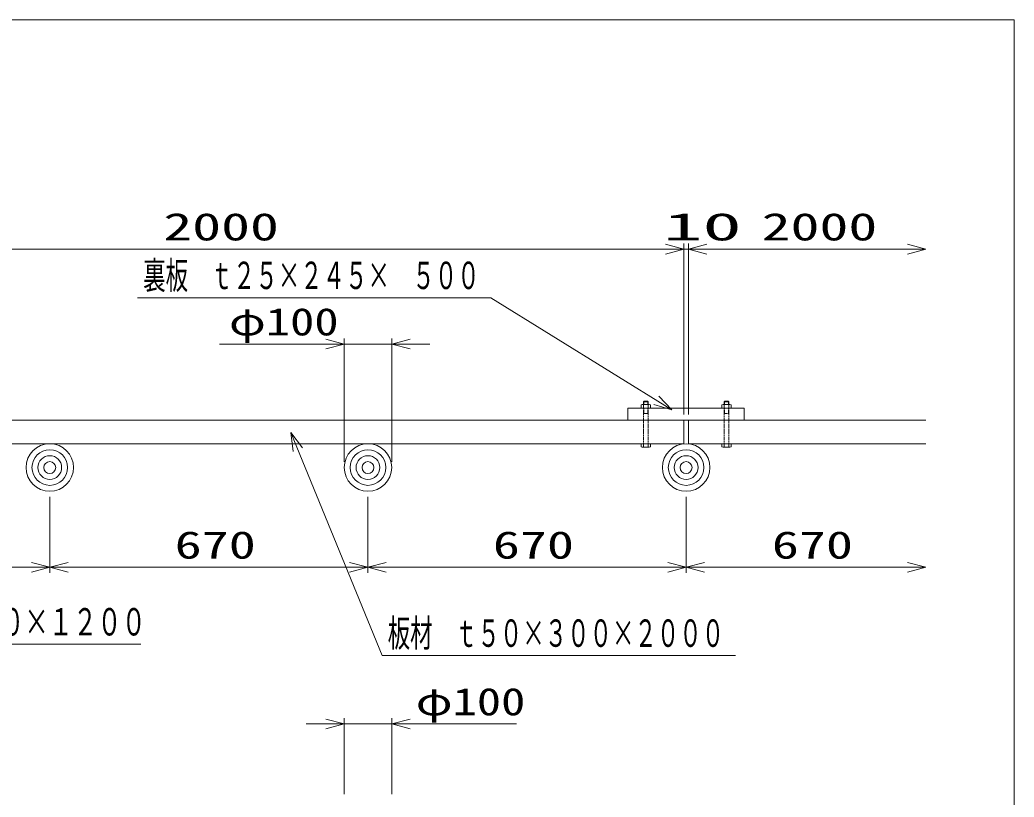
# Model space of a CAD drawing. Units: millimetres, scale not verified. Extents: x -2720 to 2720, y -1800 to 1800.
# Drawn here: x 626 to 2720, y 163 to 1800 of the extents above; entities that cross this region are included whole.
import ezdxf
from ezdxf.enums import TextEntityAlignment as Align

# ---------------------------------------------------------------- set-up
doc = ezdxf.new("R2010")
doc.units = ezdxf.units.MM
doc.header["$LTSCALE"] = 10
doc.linetypes.add('DASHED3', pattern=[4, 3, -1])
for name, color, linetype, lineweight in [('0-0_0', 2, 'Continuous', 9), ('0-1_LAYER0002', 4, 'Continuous', 9), ('0-2_LAYER0014', 7, 'Continuous', 9)]:
    doc.layers.add(name, color=color, linetype=linetype, lineweight=lineweight)
doc.styles.add('ＭＳ ゴシック', font='')
doc.styles.get('ＭＳ ゴシック').set_extended_font_data('MS Gothic')

# ---------------------------------------------------------------- blocks, each defined once
blk = doc.blocks.new('GROUP_11')
at = {"layer": '0-0_0', "linetype": 'DASHED3'}
for p, q in [((19893.5, 8473.5), (19893.5, 9223.5)), ((19901.6, 9113.5), (19901.6, 9223.5)), ((19985.4, 9113.5), (19985.4, 9223.5)), ((19993.5, 8473.5), (19993.5, 9223.5)), ((19893.5, 9099.4), (19901.6, 9113.5)), ((19893.5, 9113.5), (19993.5, 9113.5)), ((19993.5, 9099.4), (19985.4, 9113.5))]:
    blk.add_line(p, q, dxfattribs=at)
blk = doc.blocks.new('GROUP_12')
at = {"layer": '0-0_0', "color": 3}
for p, q in [((19845.5, 9223.5), (19845.5, 9294.5)), ((19845.5, 9223.5), (20041.5, 9223.5)), ((19870, 9303.5), (20017, 9303.5)), ((19894.6, 9294.5), (19894.6, 9223.5)), ((19992.4, 9223.5), (19992.4, 9294.5)), ((20041.5, 9223.5), (20041.5, 9294.5))]:
    blk.add_line(p, q, dxfattribs=at)
for centre, radius, start, end in [((19870, 9265.4), 38.1, 49.92558, 130.07442), ((19943.5, 9165.3), 138.2, 69.26918, 110.73082), ((20017, 9265.4), 38.1, 49.92558, 130.07442)]:
    blk.add_arc(centre, radius, start, end, dxfattribs=at)
blk = doc.blocks.new('GROUP_13')
at = {"layer": '0-0_0', "color": 3}
for p, q in [((19893.5, 9358.5), (19908.5, 9373.5)), ((19893.5, 9358.5), (19993.5, 9358.5)), ((19893.5, 9303.5), (19893.5, 9358.5)), ((19901.6, 9303.5), (19901.6, 9366.6)), ((19908.5, 9373.5), (19978.5, 9373.5)), ((19993.5, 9358.5), (19978.5, 9373.5)), ((19985.4, 9303.5), (19985.4, 9366.6)), ((19993.5, 9303.5), (19993.5, 9358.5)), ((19845.5, 8473.5), (19845.5, 8412.4)), ((19845.5, 8473.5), (20041.5, 8473.5)), ((19870, 8403.5), (20017, 8403.5)), ((19894.6, 8473.5), (19894.6, 8412.4)), ((19992.4, 8473.5), (19992.4, 8412.4)), ((20041.5, 8473.5), (20041.5, 8412.4))]:
    blk.add_line(p, q, dxfattribs=at)
for centre, radius, start, end in [((19870, 8441.6), 38.1, 229.92558, 310.07442), ((19943.5, 8541.7), 138.2, 249.26918, 290.73082), ((20017, 8441.6), 38.1, 229.92558, 310.07442)]:
    blk.add_arc(centre, radius, start, end, dxfattribs=at)
blk = doc.blocks.new('GROUP_14')
at = {"layer": '0-0_0', "linetype": 'DASHED3'}
for p, q in [((21593.5, 8473.5), (21593.5, 9223.5)), ((21601.6, 9113.5), (21601.6, 9223.5)), ((21685.4, 9113.5), (21685.4, 9223.5)), ((21693.5, 8473.5), (21693.5, 9223.5)), ((21693.5, 9113.5), (21593.5, 9113.5)), ((21593.5, 9099.4), (21601.6, 9113.5)), ((21693.5, 9099.4), (21685.4, 9113.5))]:
    blk.add_line(p, q, dxfattribs=at)
blk = doc.blocks.new('GROUP_15')
at = {"layer": '0-0_0', "color": 3}
for p, q in [((21545.5, 9223.5), (21545.5, 9294.5)), ((21741.5, 9223.5), (21545.5, 9223.5)), ((21717, 9303.5), (21570, 9303.5)), ((21594.6, 9223.5), (21594.6, 9294.5)), ((21692.4, 9294.5), (21692.4, 9223.5)), ((21741.5, 9223.5), (21741.5, 9294.5))]:
    blk.add_line(p, q, dxfattribs=at)
for centre, radius, start, end in [((21570, 9265.4), 38.1, 49.92558, 130.07442), ((21643.5, 9165.3), 138.2, 69.26918, 110.73082), ((21717, 9265.4), 38.1, 49.92558, 130.07442)]:
    blk.add_arc(centre, radius, start, end, dxfattribs=at)
blk = doc.blocks.new('GROUP_16')
at = {"layer": '0-0_0', "color": 3}
for p, q in [((21593.5, 9358.5), (21608.5, 9373.5)), ((21693.5, 9358.5), (21593.5, 9358.5)), ((21593.5, 9303.5), (21593.5, 9358.5)), ((21601.6, 9303.5), (21601.6, 9366.6)), ((21678.5, 9373.5), (21608.5, 9373.5)), ((21693.5, 9358.5), (21678.5, 9373.5)), ((21685.4, 9303.5), (21685.4, 9366.6)), ((21693.5, 9303.5), (21693.5, 9358.5)), ((21741.5, 8473.5), (21545.5, 8473.5)), ((21545.5, 8473.5), (21545.5, 8412.4)), ((21717, 8403.5), (21570, 8403.5)), ((21594.6, 8473.5), (21594.6, 8412.4)), ((21692.4, 8473.5), (21692.4, 8412.4)), ((21741.5, 8473.5), (21741.5, 8412.4))]:
    blk.add_line(p, q, dxfattribs=at)
for centre, radius, start, end in [((21570, 8441.6), 38.1, 229.92558, 310.07442), ((21643.5, 8541.7), 138.2, 249.26918, 290.73082), ((21717, 8441.6), 38.1, 229.92558, 310.07442)]:
    blk.add_arc(centre, radius, start, end, dxfattribs=at)
blk = doc.blocks.new('_OPEN30')
at = {"layer": '0-0_0', "color": 4}
for q in [(-9.659, 2.588), (-9.659, -2.588)]:
    blk.add_line((0, 0), q, dxfattribs=at)
blk = doc.blocks.new('GROUP_23')
at = {"layer": '0-1_LAYER0002'}
for p, q in [((743.5, 12573.5), (20743.5, 12573.5)), ((20743.5, 9093.5), (20743.5, 12693.5)), ((20743.5, 12573.5), (20843.5, 12573.5)), ((20843.5, 9093.5), (20843.5, 12693.5)), ((20843.5, 12573.5), (25843.5, 12573.5))]:
    blk.add_line(p, q, dxfattribs=at)
at = {"layer": '0-1_LAYER0002', "xscale": 39.99997, "yscale": 40.00011}
for p in [(20743.5, 12573.5), (25843.5, 12573.5)]:
    blk.add_blockref('_OPEN30', p, dxfattribs=at)
at = {"layer": '0-1_LAYER0002', "xscale": 39.99997, "yscale": 40.00011, "rotation": 180}
blk.add_blockref('_OPEN30', (20843.5, 12573.5), dxfattribs=at)
at = {"layer": '0-1_LAYER0002', "style": 'ＭＳ ゴシック'}
for s, width, p in [('2000', 1.55, (9783.5, 12582.4)), ('10', 2.1, (20313.5, 12582.4)), ('2000', 1.55, (22383.5, 12582.4))]:
    blk.add_text(s, height=577.3, dxfattribs=dict(at, width=width)).set_placement(p, align=Align.BOTTOM_LEFT)
blk = doc.blocks.new('GROUP_24')
at = {"layer": '0-1_LAYER0002'}
for p, q in [((7393.5, 7353.5), (7393.5, 5753.5)), ((14093.5, 7353.5), (14093.5, 5753.5)), ((20793.5, 7353.5), (20793.5, 5753.5)), ((693.5, 5873.5), (7393.5, 5873.5)), ((7393.5, 5873.5), (14093.5, 5873.5)), ((14093.5, 5873.5), (20793.5, 5873.5)), ((20793.5, 5873.5), (25843.5, 5873.5))]:
    blk.add_line(p, q, dxfattribs=at)
at = {"layer": '0-1_LAYER0002', "xscale": 39.99997, "yscale": 40.00011}
for p in [(7393.5, 5873.5), (14093.5, 5873.5), (20793.5, 5873.5), (25843.5, 5873.5)]:
    blk.add_blockref('_OPEN30', p, dxfattribs=at)
at = {"layer": '0-1_LAYER0002', "xscale": 39.99997, "yscale": 40.00011, "rotation": 180}
for p in [(7393.5, 5873.5), (14093.5, 5873.5), (20793.5, 5873.5)]:
    blk.add_blockref('_OPEN30', p, dxfattribs=at)
at = {"layer": '0-1_LAYER0002', "style": 'ＭＳ ゴシック', "width": 1.45}
for p in [(10023.5, 5882.4), (16723.5, 5882.4), (22598.5, 5882.4)]:
    blk.add_text('670', height=577.3, dxfattribs=at).set_placement(p, align=Align.BOTTOM_LEFT)
blk = doc.blocks.new('GROUP_43')
at = {"layer": '0-0_0', "color": 4}
for p, q in [((1019.8, 7812.8), (3792.5, 4254.6)), ((3792.5, 4254.6), (9312.5, 4254.6))]:
    blk.add_line(p, q, dxfattribs=at)
at = {"layer": '0-0_0', "xscale": 39.99997, "yscale": 40.00011, "rotation": 127.92646}
blk.add_blockref('_OPEN30', (1019.8, 7812.8), dxfattribs=at)
at = {"layer": '0-0_0', "color": 4, "style": 'ＭＳ ゴシック', "width": 0.65}
blk.add_text('杭\u3000φ１００×１２００', height=577.3, dxfattribs=at).set_placement((3912.5, 4263.6), align=Align.BOTTOM_LEFT)
blk = doc.blocks.new('DA_IMAGEDIMGROUP_6')
at = {"layer": '0-1_LAYER0002'}
for p, q in [((13593.5, 8093.5), (13593.5, 10693.5)), ((14593.5, 8093.5), (14593.5, 10693.5)), ((10967.1, 10573.5), (13593.5, 10573.5)), ((13593.5, 10573.5), (14593.5, 10573.5)), ((15393.5, 10573.5), (14593.5, 10573.5))]:
    blk.add_line(p, q, dxfattribs=at)
at = {"layer": '0-1_LAYER0002', "xscale": 39.99997, "yscale": 40.00011}
blk.add_blockref('_OPEN30', (13593.5, 10573.5), dxfattribs=at)
at = {"layer": '0-1_LAYER0002', "xscale": 39.99997, "yscale": 40.00011, "rotation": 180}
blk.add_blockref('_OPEN30', (14593.5, 10573.5), dxfattribs=at)
at = {"layer": '0-1_LAYER0002', "style": 'ＭＳ ゴシック', "width": 1.3}
blk.add_text('φ100', height=577.3, dxfattribs=at).set_placement((11167.1, 10582.4), align=Align.BOTTOM_LEFT)
blk = doc.blocks.new('DA_IMAGEDIMGROUP_10')
at = {"layer": '0-1_LAYER0002'}
for p, q in [((12793.5, 2573.5), (13593.5, 2573.5)), ((13593.5, 1093.5), (13593.5, 2693.5)), ((13593.5, 2573.5), (14593.5, 2573.5)), ((14593.5, 1093.5), (14593.5, 2693.5)), ((17219.9, 2573.5), (14593.5, 2573.5))]:
    blk.add_line(p, q, dxfattribs=at)
at = {"layer": '0-1_LAYER0002', "xscale": 39.99997, "yscale": 40.00011}
blk.add_blockref('_OPEN30', (13593.5, 2573.5), dxfattribs=at)
at = {"layer": '0-1_LAYER0002', "xscale": 39.99997, "yscale": 40.00011, "rotation": 180}
blk.add_blockref('_OPEN30', (14593.5, 2573.5), dxfattribs=at)
at = {"layer": '0-1_LAYER0002', "style": 'ＭＳ ゴシック', "width": 1.3}
blk.add_text('φ100', height=577.3, dxfattribs=at).set_placement((15099.9, 2582.4), align=Align.BOTTOM_LEFT)
blk = doc.blocks.new('GROUP_44')
at = {"layer": '0-0_0', "color": 4}
for p, q in [((12470.3, 8709.7), (14389.5, 4015.7)), ((14389.5, 4015.7), (21829.5, 4015.7))]:
    blk.add_line(p, q, dxfattribs=at)
at = {"layer": '0-0_0', "xscale": 39.99997, "yscale": 40.00011, "rotation": 112.2374}
blk.add_blockref('_OPEN30', (12470.3, 8709.7), dxfattribs=at)
at = {"layer": '0-0_0', "color": 4, "style": 'ＭＳ ゴシック', "width": 0.6}
blk.add_text('板材\u3000ｔ５０×３００×２０００', height=577.3, dxfattribs=at).set_placement((14509.5, 4024.7), align=Align.BOTTOM_LEFT)
blk = doc.blocks.new('GROUP_45')
at = {"layer": '0-0_0', "color": 4}
for p, q in [((16680.8, 11549.4), (9240.8, 11549.4)), ((20495.6, 9185.9), (16680.8, 11549.4))]:
    blk.add_line(p, q, dxfattribs=at)
at = {"layer": '0-0_0', "xscale": 39.99997, "yscale": 40.00011, "rotation": 328.21965}
blk.add_blockref('_OPEN30', (20495.6, 9185.9), dxfattribs=at)
at = {"layer": '0-0_0', "color": 4, "style": 'ＭＳ ゴシック', "width": 0.6}
blk.add_text('裏板\u3000ｔ２５×２４５×\u3000５００', height=577.3, dxfattribs=at).set_placement((9360.8, 11558.4), align=Align.BOTTOM_LEFT)

msp = doc.modelspace()

# ---------------------------------------------------------------- linework, layer by layer
at = {"layer": '0-0_0', "color": 3}
for p, q in [((1906.85, 982.35), (1906.85, 957.35)), ((2151.85, 982.35), (1906.85, 982.35)), ((2151.85, 982.35), (2151.85, 957.35)), ((-980.65, 957.35), (2534.35, 957.35)), ((2024.35, 957.35), (2024.35, 907.35)), ((2034.35, 957.35), (2034.35, 907.35)), ((24.35, 907.35), (2024.35, 907.35)), ((2034.35, 907.35), (2534.35, 907.35))]:
    msp.add_line(p, q, dxfattribs=at)
for centre in [(689.35, 857.35), (1359.35, 857.35), (2029.35, 857.35)]:
    msp.add_circle(centre, 50, dxfattribs=at)
at = {"layer": '0-0_0'}
for centre, radius in [((689.35, 857.35), 37.5), ((689.35, 857.35), 25), ((1359.35, 857.35), 37.5), ((1359.35, 857.35), 25), ((2029.35, 857.35), 37.5), ((2029.35, 857.35), 25), ((689.35, 857.35), 12.5), ((1359.35, 857.35), 12.5), ((2029.35, 857.35), 12.5)]:
    msp.add_circle(centre, radius, dxfattribs=at)
at = {"layer": '0-2_LAYER0014'}
msp.add_lwpolyline([(2720, -1800), (2720, 1800), (-2720, 1800), (-2720, -1800)], dxfattribs=at)

# ---------------------------------------------------------------- block references
at = {"layer": '0-0_0', "xscale": 0.1, "yscale": 0.1}
for name in ['GROUP_23', 'GROUP_45', 'GROUP_13', 'GROUP_12', 'GROUP_16', 'GROUP_15', 'GROUP_11', 'GROUP_14', 'GROUP_44', 'GROUP_43', 'GROUP_24']:
    msp.add_blockref(name, (-50, 60), dxfattribs=at)
at = {"layer": '0-1_LAYER0002', "xscale": 0.1, "yscale": 0.1}
for name in ['DA_IMAGEDIMGROUP_6', 'DA_IMAGEDIMGROUP_10']:
    msp.add_blockref(name, (-50, 60), dxfattribs=at)

doc.saveas('drawing.dxf')
